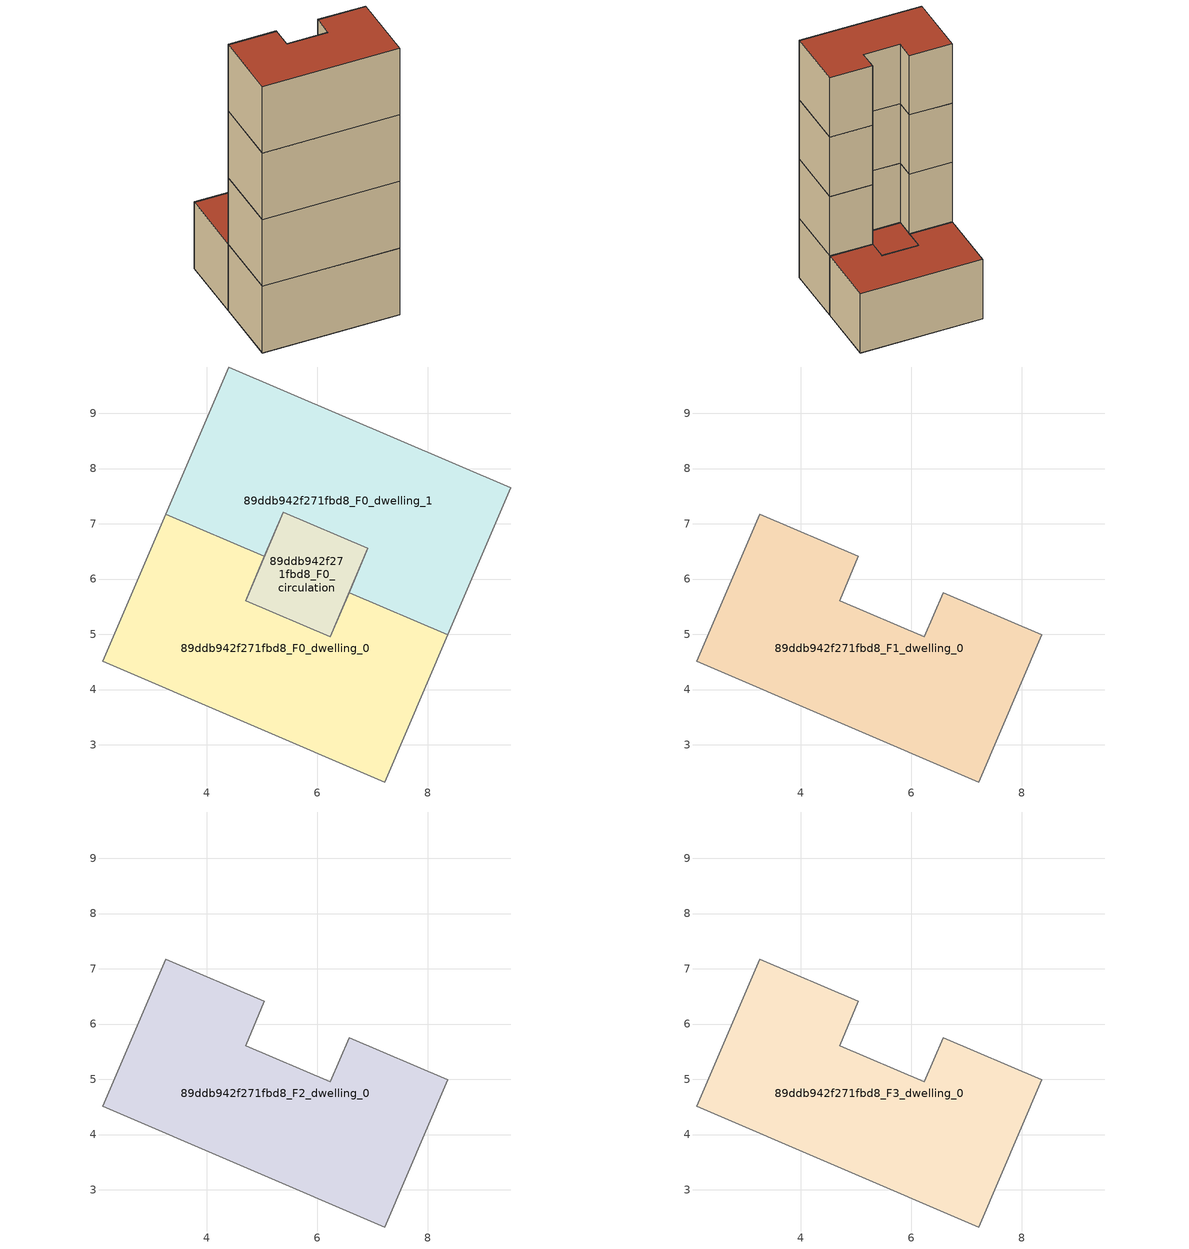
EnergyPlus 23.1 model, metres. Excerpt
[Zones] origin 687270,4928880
89ddb942f271fbd8_F0_dwelling_0
 floor ground (EU_floor_Construction): 7.21,2.33 8.36,4.99 6.57,5.75 6.23,4.96 4.7,5.61 5.04,6.41 3.26,7.17 2.12,4.51 z0
 wall adiabatic (EU_wall_Construction): 6.23,4.96 6.57,5.75 8.36,4.99 7.21,2.33 2.12,4.51 3.26,7.17 5.04,6.41 4.7,5.61 z0:3
 wall to 89ddb942f271fbd8_F0_circulation (EU_wall_Construction): 4.7,5.61 6.23,4.96 z0:3
89ddb942f271fbd8_F0_dwelling_1
 floor ground (EU_floor_Construction): 8.36,4.99 9.5,7.66 4.4,9.84 3.26,7.17 5.04,6.41 5.38,7.21 6.91,6.55 6.57,5.75 z0
 wall adiabatic (EU_wall_Construction): 5.38,7.21 5.04,6.41 3.26,7.17 4.4,9.84 9.5,7.66 8.36,4.99 6.57,5.75 6.91,6.55 z0:3
 wall to 89ddb942f271fbd8_F0_circulation (EU_wall_Construction): 6.91,6.55 5.38,7.21 z0:3
 roof outside (EU_roof_Construction): 9.5,7.66 8.36,4.99 6.57,5.75 6.91,6.55 5.38,7.21 5.04,6.41 3.26,7.17 4.4,9.84 z3
89ddb942f271fbd8_F0_circulation
 floor ground (EU_floor_Construction): 6.23,4.96 6.91,6.55 5.38,7.21 4.7,5.61 z0
 wall adiabatic (EU_wall_Construction): 4.7,5.61 5.38,7.21 / 6.91,6.55 6.23,4.96 z0:3
 roof outside (EU_roof_Construction): 6.91,6.55 6.23,4.96 4.7,5.61 5.38,7.21 z3
89ddb942f271fbd8_F1_dwelling_0
 floor to 89ddb942f271fbd8_F0_dwelling_0 (EU_floor_Construction): 7.21,2.33 8.36,4.99 6.57,5.75 6.23,4.96 4.7,5.61 5.04,6.41 3.26,7.17 2.12,4.51 z3
 wall adiabatic (EU_wall_Construction): 2.12,4.51 3.26,7.17 5.04,6.41 4.7,5.61 6.23,4.96 6.57,5.75 8.36,4.99 7.21,2.33 2.12,4.51 z3:6
89ddb942f271fbd8_F2_dwelling_0
 floor to 89ddb942f271fbd8_F1_dwelling_0 (EU_floor_Construction): 7.21,2.33 8.36,4.99 6.57,5.75 6.23,4.96 4.7,5.61 5.04,6.41 3.26,7.17 2.12,4.51 z6
 wall adiabatic (EU_wall_Construction): 2.12,4.51 3.26,7.17 5.04,6.41 4.7,5.61 6.23,4.96 6.57,5.75 8.36,4.99 7.21,2.33 2.12,4.51 z6:9
89ddb942f271fbd8_F3_dwelling_0
 floor to 89ddb942f271fbd8_F2_dwelling_0 (EU_floor_Construction): 7.21,2.33 8.36,4.99 6.57,5.75 6.23,4.96 4.7,5.61 5.04,6.41 3.26,7.17 2.12,4.51 z9
 wall adiabatic (EU_wall_Construction): 2.12,4.51 3.26,7.17 5.04,6.41 4.7,5.61 6.23,4.96 6.57,5.75 8.36,4.99 7.21,2.33 2.12,4.51 z9:12
 roof outside (EU_roof_Construction): 8.36,4.99 7.21,2.33 2.12,4.51 3.26,7.17 5.04,6.41 4.7,5.61 6.23,4.96 6.57,5.75 z12
[Building]
EU S2 Campaign: North Axis=0; Terrain=City; Solar Distribution=FullExterior
[Site:Location]
Bologna: Latitude=44.5; Longitude=11.25; Time Zone=1; Elevation=37
[SizingPeriod:WeatherFileDays]
AnnualSizingPeriod: Begin Month=1; Begin Day of Month=1; End Month=12; End Day of Month=31; Day of Week for Start Day=Monday; Use Weather File Daylight Saving Period=No; Use Weather File Rain and Snow Indicators=No
[MATERIAL]
EU_InternalMass_Material: Roughness=MediumRough; Thickness=0.1; Conductivity=1; Density=1800; Specific Heat=900; Thermal Absorptance=0.9; Solar Absorptance=0.7; Visible Absorptance=0.7
[MATERIAL:NOMASS] Roughness=MediumRough; Thermal Absorptance=0.9; Solar Absorptance=0.7; Visible Absorptance=0.7
Name | Thermal Resistance
EU_wall_NoMass | 0.937881
EU_roof_NoMass | 0.548572
EU_floor_NoMass | 0.71348
[CONSTRUCTION]
EU_wall_Construction: EU_wall_NoMass
EU_roof_Construction: EU_roof_NoMass
EU_floor_Construction: EU_floor_NoMass
EU_InternalMass_Construction: EU_InternalMass_Material
[ZONE] Type=1; Multiplier=1; Ceiling Height=autocalculate; Floor Area=autocalculate; Part of Total Floor Area=Yes
Name | Volume
89ddb942f271fbd8_F0_dwelling_0; 89ddb942f271fbd8_F1_dwelling_0; 89ddb942f271fbd8_F2_dwelling_0; 89ddb942f271fbd8_F3_dwelling_0 | 43.8984
89ddb942f271fbd8_F0_dwelling_1 | 43.8911
89ddb942f271fbd8_F0_circulation | 8.68213
[INTERNALMASS] Construction=EU_InternalMass_Construction
Name | Zone or ZoneList | Surface Area
89ddb942f271fbd8_F0_dwelling_0_EU_InternalMass | 89ddb942f271fbd8_F0_dwelling_0 | 14.6327
89ddb942f271fbd8_F0_dwelling_1_EU_InternalMass | 89ddb942f271fbd8_F0_dwelling_1 | 14.6327
89ddb942f271fbd8_F1_dwelling_0_EU_InternalMass | 89ddb942f271fbd8_F1_dwelling_0 | 32.1599
89ddb942f271fbd8_F2_dwelling_0_EU_InternalMass | 89ddb942f271fbd8_F2_dwelling_0 | 32.1599
89ddb942f271fbd8_F3_dwelling_0_EU_InternalMass | 89ddb942f271fbd8_F3_dwelling_0 | 32.1599
[OTHEREQUIPMENT] Fuel Type=Electricity; Design Level Calculation Method=Watts/Area; Power per Zone Floor Area=1; Fraction Latent=0; Fraction Radiant=0; Fraction Lost=0; Carbon Dioxide Generation Rate=0; EndUse Subcategory=EU_Step8_InternalGains
Name | Zone or ZoneList or Space or SpaceList | Schedule
EU_Step8_InternalGain_89ddb942f271fbd8_F0_dwelling_0_f000 | 89ddb942f271fbd8_F0_dwelling_0 | EU_Step8_GainSchedule_89ddb942f271fbd8_F0_dwelling_0_f000
EU_Step8_InternalGain_89ddb942f271fbd8_F0_dwelling_1_f000 | 89ddb942f271fbd8_F0_dwelling_1 | EU_Step8_GainSchedule_89ddb942f271fbd8_F0_dwelling_1_f000
EU_Step8_InternalGain_89ddb942f271fbd8_F1_dwelling_0_f000 | 89ddb942f271fbd8_F1_dwelling_0 | EU_Step8_GainSchedule_89ddb942f271fbd8_F1_dwelling_0_f000
EU_Step8_InternalGain_89ddb942f271fbd8_F2_dwelling_0_f000 | 89ddb942f271fbd8_F2_dwelling_0 | EU_Step8_GainSchedule_89ddb942f271fbd8_F2_dwelling_0_f000
EU_Step8_InternalGain_89ddb942f271fbd8_F3_dwelling_0_f000 | 89ddb942f271fbd8_F3_dwelling_0 | EU_Step8_GainSchedule_89ddb942f271fbd8_F3_dwelling_0_f000
[ZONEINFILTRATION:DESIGNFLOWRATE]
EU_Circulation_Infiltration_89ddb942f271fbd8_F0_circulation: Zone or ZoneList or Space or SpaceList=89ddb942f271fbd8_F0_circulation; Schedule=EU_AlwaysOn; Design Flow Rate Calculation Method=Flow/Area; Flow Rate per Floor Area=0.0005; Constant Term Coefficient=1; Temperature Term Coefficient=0; Velocity Term Coefficient=0; Velocity Squared Term Coefficient=0
[ZONEVENTILATION:DESIGNFLOWRATE] Schedule=EU_AlwaysOn; Design Flow Rate Calculation Method=AirChanges/Hour; Air Changes per Hour=0.687892; Ventilation Type=Natural; Fan Pressure Rise=0; Fan Total Efficiency=1; Constant Term Coefficient=1; Temperature Term Coefficient=0; Velocity Term Coefficient=0; Velocity Squared Term Coefficient=0; Minimum Indoor Temperature=-100; Maximum Indoor Temperature=100; Delta Temperature=-100; Minimum Outdoor Temperature=-100; Maximum Outdoor Temperature=100; Maximum Wind Speed=40
Name | Zone or ZoneList or Space or SpaceList
EU_ConstantAir_89ddb942f271fbd8_F0_dwelling_0 | 89ddb942f271fbd8_F0_dwelling_0
EU_ConstantAir_89ddb942f271fbd8_F0_dwelling_1 | 89ddb942f271fbd8_F0_dwelling_1
EU_ConstantAir_89ddb942f271fbd8_F1_dwelling_0 | 89ddb942f271fbd8_F1_dwelling_0
EU_ConstantAir_89ddb942f271fbd8_F2_dwelling_0 | 89ddb942f271fbd8_F2_dwelling_0
EU_ConstantAir_89ddb942f271fbd8_F3_dwelling_0 | 89ddb942f271fbd8_F3_dwelling_0
[HVACTEMPLATE:THERMOSTAT] Constant Heating Setpoint=20; Constant Cooling Setpoint=50
EU_HeatOnly_89ddb942f271fbd8_F0_dwelling_0; EU_HeatOnly_89ddb942f271fbd8_F0_dwelling_1; EU_HeatOnly_89ddb942f271fbd8_F1_dwelling_0; EU_HeatOnly_89ddb942f271fbd8_F2_dwelling_0; EU_HeatOnly_89ddb942f271fbd8_F3_dwelling_0
[HVACTEMPLATE:ZONE:IDEALLOADSAIRSYSTEM] System Availability Schedule=EU_AlwaysOn; Maximum Heating Supply Air Temperature=50; Minimum Cooling Supply Air Temperature=13; Maximum Heating Supply Air Humidity Ratio=0.0156; Minimum Cooling Supply Air Humidity Ratio=0.0077; Heating Limit=NoLimit; Cooling Limit=NoLimit; Heating Availability Schedule=EU_AlwaysOn; Cooling Availability Schedule=EU_CoolingOff; Dehumidification Control Type=ConstantSensibleHeatRatio; Cooling Sensible Heat Ratio=0.7; Dehumidification Setpoint=60; Humidification Control Type=None; Humidification Setpoint=30; Outdoor Air Method=None; Outdoor Air Flow Rate per Person=0.00944; Outdoor Air Flow Rate per Zone Floor Area=0; Outdoor Air Flow Rate per Zone=0; Demand Controlled Ventilation Type=None; Outdoor Air Economizer Type=NoEconomizer; Heat Recovery Type=None; Sensible Heat Recovery Effectiveness=0.7; Latent Heat Recovery Effectiveness=0.65
Name | Template Thermostat
89ddb942f271fbd8_F0_dwelling_0 | EU_HeatOnly_89ddb942f271fbd8_F0_dwelling_0
89ddb942f271fbd8_F0_dwelling_1 | EU_HeatOnly_89ddb942f271fbd8_F0_dwelling_1
89ddb942f271fbd8_F1_dwelling_0 | EU_HeatOnly_89ddb942f271fbd8_F1_dwelling_0
89ddb942f271fbd8_F2_dwelling_0 | EU_HeatOnly_89ddb942f271fbd8_F2_dwelling_0
89ddb942f271fbd8_F3_dwelling_0 | EU_HeatOnly_89ddb942f271fbd8_F3_dwelling_0
[SIZING:ZONE] Zone Cooling Design Supply Air Temperature Input Method=SupplyAirTemperature; Zone Cooling Design Supply Air Temperature=13; Zone Heating Design Supply Air Temperature Input Method=SupplyAirTemperature; Zone Heating Design Supply Air Temperature=50; Zone Cooling Design Supply Air Humidity Ratio=0.008; Zone Heating Design Supply Air Humidity Ratio=0.008; Cooling Design Air Flow Method=DesignDay; Cooling Design Air Flow Rate=0; Cooling Minimum Air Flow per Zone Floor Area=0.000762; Cooling Minimum Air Flow=0; Cooling Minimum Air Flow Fraction=0.2; Heating Design Air Flow Method=DesignDay; Heating Design Air Flow Rate=0; Heating Maximum Air Flow per Zone Floor Area=0.002032; Heating Maximum Air Flow=0.141576; Heating Maximum Air Flow Fraction=0.3; Account for Dedicated Outdoor Air System=No; Dedicated Outdoor Air System Control Strategy=NeutralSupplyAir; Dedicated Outdoor Air Low Setpoint Temperature for Design=autosize; Dedicated Outdoor Air High Setpoint Temperature for Design=autosize; Zone Load Sizing Method=Sensible Load Only No Latent Load; Zone Latent Cooling Design Supply Air Humidity Ratio Input Method=HumidityRatioDifference; Zone Cooling Design Supply Air Humidity Ratio Difference=0.005; Zone Latent Heating Design Supply Air Humidity Ratio Input Method=HumidityRatioDifference; Zone Humidification Design Supply Air Humidity Ratio Difference=0.005
89ddb942f271fbd8_F0_dwelling_0; 89ddb942f271fbd8_F0_dwelling_1; 89ddb942f271fbd8_F1_dwelling_0; 89ddb942f271fbd8_F2_dwelling_0; 89ddb942f271fbd8_F3_dwelling_0
[SCHEDULE:CONSTANT]
Name | Hourly Value
EU_AlwaysOn | 1
EU_CoolingOff | 0
[SCHEDULE:FILE] Column Number=1; Rows to Skip at Top=0; Number of Hours of Data=8760; Column Separator=Comma; Interpolate to Timestep=No; Minutes per Item=60; Adjust Schedule for Daylight Savings=Yes
Name | File
EU_Step8_GainSchedule_89ddb942f271fbd8_F0_dwelling_0_f000 | ../../schedules/89ddb942f271fbd8/89ddb942f271fbd8_F0_dwelling_0_f000_gain.csv
EU_Step8_GainSchedule_89ddb942f271fbd8_F0_dwelling_1_f000 | ../../schedules/89ddb942f271fbd8/89ddb942f271fbd8_F0_dwelling_1_f000_gain.csv
EU_Step8_GainSchedule_89ddb942f271fbd8_F1_dwelling_0_f000 | ../../schedules/89ddb942f271fbd8/89ddb942f271fbd8_F1_dwelling_0_f000_gain.csv
EU_Step8_GainSchedule_89ddb942f271fbd8_F2_dwelling_0_f000 | ../../schedules/89ddb942f271fbd8/89ddb942f271fbd8_F2_dwelling_0_f000_gain.csv
EU_Step8_GainSchedule_89ddb942f271fbd8_F3_dwelling_0_f000 | ../../schedules/89ddb942f271fbd8/89ddb942f271fbd8_F3_dwelling_0_f000_gain.csv
